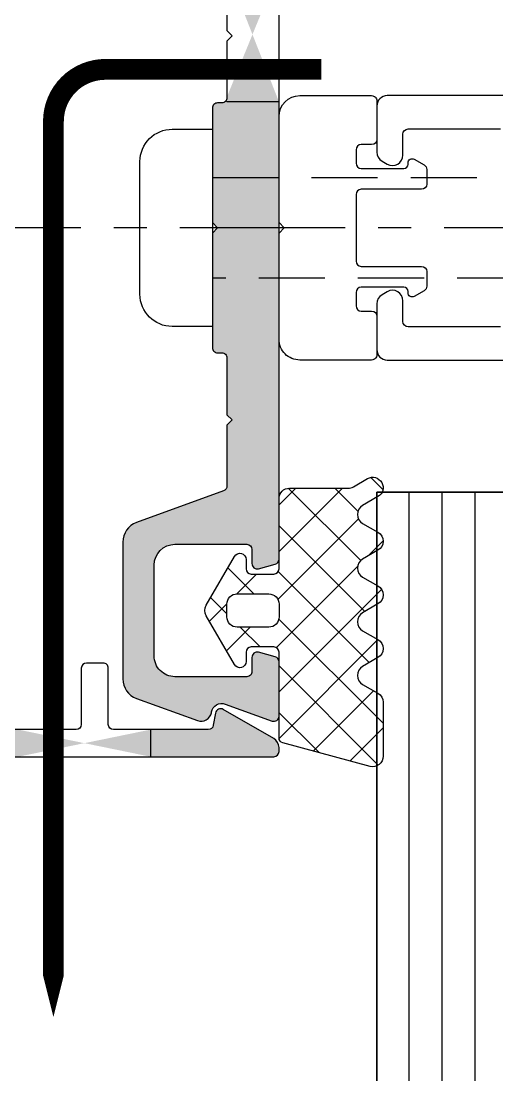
# Model space of a CAD drawing. Header units: millimetres. Extents: x -17234 to -8874, y -2869 to 1211.
# Drawn here: x -16396.9 to -16374, y -516.3 to -465.6 of the extents above; entities that cross this region are included whole.
import ezdxf

# ---------------------------------------------------------------- set-up
doc = ezdxf.new("R2010")
doc.units = ezdxf.units.MM
for name, pattern in [('ACAD_ISO07W100', [3, 0, -3]), ('CENTER', [50.800000000000004, 31.75, -6.35, 6.35, -6.35]), ('DASHED', [19.049999999999997, 12.7, -6.35]), ('DASHED2', [9.524999999999999, 6.35, -3.175])]:
    doc.linetypes.add(name, pattern=pattern)
doc.layers.get('Defpoints').update_dxf_attribs({"linetype": 'ACAD_ISO07W100', "true_color": 0x105689})
for name, color, linetype in [('Centerline', 6, 'CENTER'), ('Drain Path', 6, 'Continuous'), ('Gasket EPDM', 32, 'Continuous'), ('Gasket Silicone', 20, 'Continuous'), ('Glass', 4, 'Continuous'), ('Profile', 1, 'Continuous'), ('Profile View', 9, 'Continuous'), ('PVC Spacer', 3, 'Continuous'), ('Screw', 9, 'Continuous'), ('Thermal Break', 3, 'Continuous')]:
    doc.layers.add(name, color=color, linetype=linetype)

# ---------------------------------------------------------------- blocks, each defined once
blk = doc.blocks.new('*U4')
at = {"layer": 'Glass', "ltscale": 0.5}
h = blk.add_hatch(dxfattribs=at)
h.set_pattern_fill('ANSI31', color=5, scale=0.5, angle=45)
h.set_pattern_definition([(90, (0, -0.6999999999979991), (-1.5875, 3.33066907387547e-16), [])])
h.paths.add_polyline_path([(0, 74.300000000002), (6.349999999999909, 74.300000000002), (6.349999999999909, 0), (0, 0)])
h.paths.add_polyline_path([(25.39999999999986, 0), (19.04999999999995, 0), (19.04999999999995, 74.300000000002), (25.39999999999986, 74.300000000002)])
at = {"layer": 'Defpoints', "linetype": 'ByBlock', "ltscale": 0.5}
blk.add_lwpolyline([(25.39999999999986, 0), (19.04999999999995, 0), (19.04999999999995, 74.300000000002), (25.39999999999986, 74.300000000002)], close=True, dxfattribs=at)
at = {"layer": 'Glass'}
blk.add_lwpolyline([(19.04999999999995, 74.300000000002), (19.04999999999995, 0), (25.39999999999986, 0), (25.39999999999986, 74.300000000002)], dxfattribs=at)
blk = doc.blocks.new('EGG - 01')
at = {"layer": 'Gasket EPDM', "ltscale": 0.5}
h = blk.add_hatch(dxfattribs=at)
h.set_pattern_fill('ANSI37', color=5, scale=0.5, style=0)
h.set_pattern_definition([(45, (16931.76398021643, 552.2421061978254), (-1.122532015133644, 1.122532015133644), []), (135, (16931.76398021643, 552.2421061978254), (-1.122532015133644, -1.122532015133644), [])])
edge = h.paths.add_edge_path()
edge.add_arc((7.003679740504693, -0.746193317245968), 0.4999999999998441, 299.9999999999973, 420.0000000000027)
edge.add_line((7.253679740504595, -0.3131806153538719), (6.521628932947351, 0.1094691154501106))
edge.add_arc((6.77162893294786, 0.5424818173420363), 0.5000000000000001, 120.0000000000673, 239.9999999999327, ccw=False)
edge.add_line((6.521628932947351, 0.9754945192339619), (7.253679740504595, 1.398144250037944))
edge.add_arc((7.00367974050448, 1.831156951930097), 0.4999999999999998, 300.0000000000152, 419.9999999999848)
edge.add_line((7.253679740504595, 2.26416965382225), (6.521628932947351, 2.686819384626006))
edge.add_arc((6.77162893294786, 3.119832086517931), 0.5000000000000001, 120.0000000000673, 239.9999999999327, ccw=False)
edge.add_line((6.521628932947351, 3.552844788409857), (7.25367974051187, 3.975494519217818))
edge.add_arc((7.00367974051187, 4.408507221110038), 0.5000000000000002, 299.9999999999999, 359.9999999999793)
edge.add_line((7.50367974051187, 4.408507221109858), (7.50367974051187, 7.001122055274095))
edge.add_arc((7.003679740510961, 7.001122055273398), 0.5000000000009095, 7.989553359821821e-11, 105.0000000000745)
edge.add_line((6.874270217958838, 7.484084968418642), (2.688974979217164, 6.362638489112896))
edge.add_arc((2.753679740493602, 6.121157032540927), 0.249999999999921, 105.0000000001964, 180.0000000002782)
edge.add_line((2.503679740493681, 6.121157032539713), (2.503679740493681, 1.999999999999318))
edge.add_arc((2.253679740491407, 2.000000000000682), 0.2500000000022737, 269.99999999968736, 359.99999999968736, ccw=False)
edge.add_line((2.253679740490043, 1.749999999998408), (1.167927419020998, 1.749999999998408))
edge.add_arc((1.167927419020998, 1.999999999998408), 0.25, 180, 270, ccw=False)
edge.add_line((0.9179274190209981, 1.999999999998408), (0.9179274190209981, 2.449999999998681))
edge.add_arc((0.6179274190208797, 2.449999999998458), 0.3000000000001184, 4.257702533584149e-11, 149.9999999999438)
edge.add_line((0.3581197978855926, 2.599999999998772), (-0.9986533347109798, 0.2499999999984084))
edge.add_arc((-0.5656406328201353, -6.821210263296962e-13), 0.4999999999983546, 150.0000000000115, 209.9999999999885)
edge.add_line((-0.9986533347109798, -0.2499999999997726), (0.3581197978855926, -2.600000000001955))
edge.add_arc((0.6179274190208797, -2.450000000001642), 0.3000000000001184, 210.0000000000561, 359.9999999999574)
edge.add_line((0.9179274190209981, -2.450000000001864), (0.9179274190209981, -2.000000000001592))
edge.add_arc((1.167927419020998, -2.000000000001592), 0.25, 90, 180, ccw=False)
edge.add_line((1.167927419020998, -1.750000000001592), (2.253679740490043, -1.750000000001592))
edge.add_arc((2.253679740491748, -2.000000000003524), 0.2500000000019327, 3.3867308957269415e-10, 90.00000000039091, ccw=False)
edge.add_line((2.503679740493681, -2.000000000002046), (2.503679740493681, -5.37645785702091))
edge.add_arc((3.003679740493681, -5.37645785702091), 0.5, 180, 270)
edge.add_line((3.003679740493681, -5.87645785702091), (5.827380753220496, -5.87645785702091))
edge.add_arc((5.827380753220381, -6.37645785702091), 0.5, 59.99999999998482, 89.99999999998693, ccw=False)
edge.add_line((6.077380753220496, -5.943445155128757), (6.753679740504595, -6.333906557489399))
edge.add_arc((7.003679740504595, -5.900893855597587), 0.4999999999996472, 239.9999999999766, 419.9999999999766)
edge.add_line((7.253679740504595, -5.467881153705775), (6.521628932947351, -5.045231422901793))
edge.add_arc((6.77162893294786, -4.612218721009867), 0.5000000000000001, 120.0000000000673, 239.9999999999327, ccw=False)
edge.add_line((6.521628932947351, -4.179206019117942), (7.253679740504595, -3.756556288313959))
edge.add_arc((7.00367974050448, -3.323543586421806), 0.4999999999999998, 300.0000000000152, 419.9999999999848)
edge.add_line((7.253679740504595, -2.890530884529653), (6.521628932947351, -2.467881153725898))
edge.add_arc((6.77162893294786, -2.034868451833972), 0.5000000000000001, 120.0000000000673, 239.9999999999327, ccw=False)
edge.add_line((6.521628932947351, -1.601855749942047), (7.253679740504595, -1.179206019138064))
edge = h.paths.add_edge_path(flags=16)
edge.add_arc((0.4999999999998689, -0.3000018669307739), 0.4999999999998689, 179.999999999985, 270.000000000015)
edge.add_line((0.5, -0.8000018669306428), (2.009099999995669, -0.8000018669288238))
edge.add_arc((2.009099999995215, -0.3000018669283691), 0.5000000000004547, 270.0000000000521, 359.9999999997916)
edge.add_line((2.509099999995669, -0.300001866930188), (2.509099999995669, 0.300001866930188))
edge.add_arc((2.009099999996124, 0.3000018669292785), 0.4999999999995453, 1.042204158022913e-10, 90.00000000005213)
edge.add_line((2.009099999995669, 0.8000018669288238), (0.5, 0.8000018669306428))
edge.add_arc((0.4999999999998689, 0.3000018669307739), 0.4999999999998689, 89.99999999998498, 180.000000000015)
edge.add_line((0, 0.3000018669306428), (0, -0.3000018669306428))
for points in [[(7.253679740504595, -1.179206019138064, 0.5773502691896574), (7.253679740504595, -0.3131806153538719), (6.521628932947351, 0.1094691154501106, -0.5773502691888426), (6.521628932947351, 0.9754945192339619), (7.253679740504595, 1.398144250037944, 0.577350269189449), (7.253679740504595, 2.26416965382225), (6.521628932947351, 2.686819384626006, -0.5773502691888426), (6.521628932947351, 3.552844788409857), (7.25367974051187, 3.975494519217818, 0.2679491924310263), (7.50367974051187, 4.408507221109858), (7.50367974051187, 7.001122055274095, 0.4931454260312742), (6.874270217958838, 7.484084968418642), (2.688974979217164, 6.362638489112896, 0.3394542588637746), (2.503679740493681, 6.121157032539713), (2.503679740493681, 1.999999999999318, -0.414213562373095), (2.253679740490043, 1.749999999998408), (1.167927419020998, 1.749999999998408, -0.4142135623730951), (0.9179274190209981, 1.999999999998408), (0.9179274190209981, 2.449999999998681, 0.7673269879782757), (0.3581197978855926, 2.599999999998772), (-0.9986533347109798, 0.2499999999984084, 0.2679491924310153), (-0.9986533347109798, -0.2499999999997726), (0.3581197978855926, -2.600000000001955, 0.7673269879782757), (0.9179274190209981, -2.450000000001864), (0.9179274190209981, -2.000000000001592, -0.4142135623730951), (1.167927419020998, -1.750000000001592), (2.253679740490043, -1.750000000001592, -0.4142135623733614), (2.503679740493681, -2.000000000002046), (2.503679740493681, -5.37645785702091, 0.414213562373095), (3.003679740493681, -5.87645785702091), (5.827380753220496, -5.87645785702091, -0.1316524975874049), (6.077380753220496, -5.943445155128757), (6.753679740504595, -6.333906557489399, 1), (7.253679740504595, -5.467881153705775), (6.521628932947351, -5.045231422901793, -0.5773502691888426), (6.521628932947351, -4.179206019117942), (7.253679740504595, -3.756556288313959, 0.577350269189449), (7.253679740504595, -2.890530884529653), (6.521628932947351, -2.467881153725898, -0.5773502691888426), (6.521628932947351, -1.601855749942047)], [(0, -0.3000018669306428, 0.4142135623732486), (0.5, -0.8000018669306428), (2.009099999995669, -0.8000018669288238, 0.4142135623717632), (2.509099999995669, -0.300001866930188), (2.509099999995669, 0.300001866930188, 0.4142135623728287), (2.009099999995669, 0.8000018669288238), (0.5, 0.8000018669306428, 0.4142135623732486), (0, 0.3000018669306428)]]:
    blk.add_lwpolyline(points, format="xyb", close=True, dxfattribs=at)

msp = doc.modelspace()

# ---------------------------------------------------------------- hatches: boundary and pattern name
at = {"layer": 'Gasket Silicone', "ltscale": 0.5}
h = msp.add_hatch(color=1, dxfattribs=at)
h.dxf.hatch_style = 1
edge = h.paths.add_edge_path(flags=16)
edge.add_line((-16390.66184075888, -499.6740529159894), (-16390.66184075888, -500.9740529159868))
edge.add_line((-16397.01184075889, -499.6740529159894), (-16397.01184075889, -500.9740529159868))
edge = h.paths.add_edge_path()
edge.add_line((-16390.66184075888, -499.6740529159825), (-16390.66184075888, -500.9740529159837))
edge.add_line((-16390.66184075889, -500.9740529159837), (-16384.73684075887, -500.9740529159777))
edge.add_arc((-16384.73684075887, -500.7240529159791), 0.2499999999986642, 270, 360.0000000003062)
edge.add_line((-16384.48684075887, -500.7240529159777), (-16384.48684075887, -500.5387424133047))
edge.add_arc((-16384.98684075888, -500.5387424133071), 0.500000000003638, 0, 59.99999999972206)
edge.add_line((-16384.73684075887, -500.1057297114118), (-16387.16737528052, -498.7024599510684))
edge.add_arc((-16387.29237528052, -498.9189663020165), 0.2500000000017435, 60.0000000002307, 169.9999999998189)
edge.add_line((-16387.53857721877, -498.8755542575987), (-16387.64294704584, -499.4674649603973))
edge.add_arc((-16387.88914898409, -499.4240529159808), 0.2499999999997382, 270, 350.00000000007685, ccw=False)
edge.add_line((-16387.88914898409, -499.6740529159806), (-16390.66184075888, -499.6740529159824))
edge = h.paths.add_edge_path()
edge.add_line((-16397.01184075888, -500.9740529159901), (-16397.01184075889, -499.674052915989))
edge.add_line((-16397.01184075889, -499.6740529159891), (-16397.22434075885, -499.6740529159894))
edge.add_arc((-16397.22434075885, -499.4240529159888), 0.2500000000006537, 180.0000000001498, 270, ccw=False)
edge.add_line((-16397.47434075885, -499.4240529159894), (-16397.47434075889, -451.7240529159886))
edge.add_arc((-16397.22434075889, -451.7240529159899), 0.250000000001819, 90.00000000069372, 180, ccw=False)
edge.add_line((-16397.22434075889, -451.4740529159881), (-16394.23684075888, -451.474052915985))
edge.add_arc((-16394.23684075888, -451.7240529159836), 0.24999999999865, -3.09398728859378e-10, 90, ccw=False)
edge.add_line((-16393.98684075888, -451.724052915985), (-16393.98684075888, -454.4240529159857))
edge.add_arc((-16393.73684075888, -454.4240529159845), 0.250000000001819, 180, 269.9999999993014)
edge.add_line((-16393.73684075888, -454.6740529159863), (-16392.93684075888, -454.6740529159839))
edge.add_arc((-16392.93684075888, -454.4240529159853), 0.2499999999986358, 270, 360.0000000003126)
edge.add_line((-16392.68684075888, -454.4240529159839), (-16392.68684075888, -451.7240529159832))
edge.add_arc((-16392.43684075888, -451.7240529159844), 0.250000000001819, 90.0000000006986, 180, ccw=False)
edge.add_line((-16392.43684075888, -451.4740529159826), (-16387.88914898414, -451.4740529159795))
edge.add_arc((-16387.88914898414, -451.7240529159816), 0.2500000000020037, 10.000000000020691, 89.99999999958311, ccw=False)
edge.add_line((-16387.64294704589, -451.6806408715644), (-16387.53857721881, -452.2725515743629))
edge.add_arc((-16387.29237528056, -452.2291395299474), 0.2499999999995914, 189.9999999997323, 300.000000000456)
edge.add_line((-16387.16737528056, -452.4456458808921), (-16384.73684075892, -451.0423761205426))
edge.add_arc((-16384.98684075893, -450.6093634186465), 0.5000000000070635, 300.0000000004954, 359.9999999996303)
edge.add_line((-16384.48684075892, -450.6093634186497), (-16384.48684075892, -450.4240529159766))
edge.add_arc((-16384.73684075892, -450.4240529159777), 0.25, 0, 89.99999999976876)
edge.add_line((-16384.73684075892, -450.1740529159777), (-16397.2743407589, -450.1740529159894))
edge.add_arc((-16397.2743407589, -451.6740529159905), 1.500000000001123, 90, 179.9999999999571)
edge.add_line((-16398.7743407589, -451.6740529159894), (-16398.77434075885, -499.4740529159905))
edge.add_arc((-16397.27434075885, -499.4740529159899), 1.5, 180, 270.0000000000467)
edge.add_line((-16397.27434075885, -500.9740529159899), (-16397.01184075888, -500.9740529159902))
h = msp.add_hatch(color=1, dxfattribs=at)
h.dxf.hatch_style = 1
edge = h.paths.add_edge_path(flags=17)
edge.add_line((-16384.48684075891, -463.1754299860828), (-16386.98684075888, -463.1754299860828))
edge.add_line((-16384.48684075893, -469.5254299860837), (-16387.08869462958, -469.5254299860824))
edge = h.paths.add_edge_path()
edge.add_line((-16386.98684075891, -463.1754299860828), (-16384.48684075892, -463.1754299860828))
edge.add_line((-16384.48684075892, -463.1754299860828), (-16384.48684075893, -459.6599898459887))
edge.add_arc((-16384.73684075893, -459.6599898459899), 0.250000000001819, 0, 74.999999999169)
edge.add_line((-16384.67213599765, -459.4185083894165), (-16385.47203808863, -459.2038276068421))
edge.add_arc((-16385.53684075889, -459.44528280751), 0.2500000000025687, 74.97676808802632, 179.9999999992851)
edge.add_line((-16385.78684075889, -459.4452828075069), (-16385.78684075889, -460.1240906775589))
edge.add_arc((-16386.03684075889, -460.1240906775594), 0.25, -90.00000000051301, 0, ccw=False)
edge.add_line((-16386.03684075889, -460.3740906775594), (-16389.4868407589, -460.3740906775625))
edge.add_arc((-16389.4868407589, -459.3740906775589), 1.000000000003666, 180.0000000002101, 269.99999999989575, ccw=False)
edge.add_line((-16390.48684075891, -459.3740906775625), (-16390.48684075891, -455.0164749374568))
edge.add_arc((-16389.48684075891, -455.0164749374535), 0.999999999996362, 89.99999999970731, 180, ccw=False)
edge.add_line((-16389.48684075891, -454.0164749374571), (-16386.03684075889, -454.0164749374532))
edge.add_arc((-16386.03684075889, -454.2664749374518), 0.2499999999986358, -3.126956471533049e-10, 90, ccw=False)
edge.add_line((-16385.78684075889, -454.2664749374532), (-16385.78684075889, -454.9452828075069))
edge.add_arc((-16385.53684075889, -454.9452828075075), 0.25, 180, 285.0232319127275)
edge.add_line((-16385.47203808864, -455.1867380081723), (-16384.67213599766, -454.9720572255943))
edge.add_arc((-16384.73684075893, -454.7305757690248), 0.2499999999975933, 285.0000000003581, 360.0000000007311)
edge.add_line((-16384.48684075894, -454.7305757690216), (-16384.48684075891, -452.1221025282599))
edge.add_arc((-16384.73684075891, -452.1221025282561), 0.250000000001819, 0, 110.0000000007632)
edge.add_line((-16384.82234579474, -451.8871793730577), (-16387.06790258977, -452.704495205812))
edge.add_arc((-16387.23891266143, -452.2346488954187), 0.4999999999996144, 190.0000000003368, 289.9999999997839, ccw=False)
edge.add_line((-16387.73131653794, -452.321472984255), (-16387.73725386998, -452.2878007010065))
edge.add_arc((-16388.22965774649, -452.3746247898399), 0.500000000001401, 9.999999999973527, 109.9999999997262)
edge.add_line((-16388.40066781815, -451.9047784794448), (-16391.32886090223, -452.9705536022399))
edge.add_arc((-16390.98684075891, -453.9102462230271), 1.000000000001803, 110.000000000063, 179.9999999999552)
edge.add_line((-16391.98684075891, -453.9102462230263), (-16391.9868407589, -460.4803193919985))
edge.add_arc((-16390.9868407589, -460.4803193919995), 1.000000000001819, 180, 250.000000000099)
edge.add_line((-16391.32886090223, -461.4200120127874), (-16387.15133572308, -462.9405068308866))
edge.add_arc((-16387.23684075891, -463.1754299860863), 0.2500000000042136, 8.01207988843089e-10, 69.99999999947448, ccw=False)
edge = h.paths.add_edge_path()
edge.add_line((-16384.48684075891, -469.5254299860837), (-16387.08869462958, -469.5254299860823))
edge.add_arc((-16387.23684075889, -469.3240529159632), 0.25, 269.9999999994968, 306.34062869245076, ccw=False)
edge.add_line((-16387.2368407589, -469.5740529159632), (-16387.43684075889, -469.5740529159621))
edge.add_arc((-16387.43684075889, -469.8240529159636), 0.2500000000016698, 90, 179.9999999996955)
edge.add_line((-16387.68684075889, -469.8240529159623), (-16387.68684075888, -475.3240529159817))
edge.add_line((-16387.68684075888, -475.3240529159817), (-16387.43684075887, -475.574052915963))
edge.add_line((-16387.43684075887, -475.574052915963), (-16387.68684075888, -475.8240529159799))
edge.add_line((-16387.68684075888, -475.8240529159799), (-16387.68684075888, -481.3240529159636))
edge.add_arc((-16387.43684075888, -481.3240529159643), 0.25, 180, 270.0000000005862)
edge.add_line((-16387.43684075888, -481.5740529159643), (-16387.23684075888, -481.5740529159623))
edge.add_arc((-16387.23684075888, -481.8240529159629), 0.2500000000004547, 1.8241053112433292e-10, 90, ccw=False)
edge.add_line((-16386.98684075888, -481.8240529159621), (-16386.98684075888, -484.5476758459005))
edge.add_line((-16386.98684075888, -484.5476758459005), (-16386.73684075888, -484.797675845895))
edge.add_line((-16386.73684075888, -484.797675845895), (-16386.98684075888, -485.0476758458968))
edge.add_line((-16386.98684075888, -485.0476758458968), (-16386.98684075888, -487.972675845877))
edge.add_arc((-16387.23684075887, -487.9726758458797), 0.249999999996362, -70.00000000123708, 0, ccw=False)
edge.add_line((-16387.15133572304, -488.2075990010737), (-16391.3288609022, -489.7280938191841))
edge.add_arc((-16390.98684075888, -490.6677864399669), 0.9999999999964991, 109.9999999999517, 180.0000000002028)
edge.add_line((-16391.98684075887, -490.6677864399704), (-16391.98684075887, -497.2378596089408))
edge.add_arc((-16390.98684075886, -497.2378596089402), 1.000000000003638, 180, 249.9999999998378)
edge.add_line((-16391.32886090219, -498.1775522297287), (-16388.40066781811, -499.2433273525136))
edge.add_arc((-16388.22965774644, -498.7734810421216), 0.4999999999991015, 249.9999999999729, 349.9999999999775)
edge.add_line((-16387.73725386994, -498.8603051309551), (-16387.7313165379, -498.8266328477064))
edge.add_arc((-16387.23891266139, -498.9134569365435), 0.5000000000002709, 70.00000000004587, 169.9999999995605, ccw=False)
edge.add_line((-16387.06790258973, -498.4436106261502), (-16384.82234579469, -499.2609264588942))
edge.add_arc((-16384.73684075886, -499.0260033037006), 0.2499999999973473, 249.9999999997891, 360.0000000014038)
edge.add_line((-16384.48684075886, -499.0260033036944), (-16384.4868407589, -496.4175300629328))
edge.add_arc((-16384.7368407589, -496.4175300629327), 0.25, 0, 75.0000000002703)
edge.add_line((-16384.67213599762, -496.17604860636), (-16385.4720380886, -495.9613678237862))
edge.add_arc((-16385.53684075885, -496.202823024448), 0.2499999999975756, 74.97676808685593, 180.0000000002768)
edge.add_line((-16385.78684075885, -496.2028230244492), (-16385.78684075885, -496.881630894503))
edge.add_arc((-16386.03684075885, -496.8816308945022), 0.25, -89.99999999979809, 0, ccw=False)
edge.add_line((-16386.03684075885, -497.1316308945022), (-16389.48684075887, -497.1316308945068))
edge.add_arc((-16389.48684075887, -496.1316308945088), 0.9999999999977973, 179.9999999998738, 270.00000000020844, ccw=False)
edge.add_line((-16390.48684075887, -496.1316308945067), (-16390.48684075887, -491.7740151544009))
edge.add_arc((-16389.48684075887, -491.7740151544007), 1, 89.99999999998448, 180, ccw=False)
edge.add_line((-16389.48684075887, -490.7740151544007), (-16386.03684075886, -490.7740151543973))
edge.add_arc((-16386.03684075886, -491.024015154396), 0.2499999999986642, -3.062154974031728e-10, 90, ccw=False)
edge.add_line((-16385.78684075886, -491.0240151543973), (-16385.78684075886, -491.702823024451))
edge.add_arc((-16385.53684075886, -491.7028230244516), 0.25, 180, 285.0232319127267)
edge.add_line((-16385.4720380886, -491.9442782251165), (-16384.67213599763, -491.7295974425367))
edge.add_arc((-16384.73684075889, -491.4881159859419), 0.2500000000186282, 284.9999999960452, 359.9999999945414)
edge.add_line((-16384.48684075887, -491.4881159859657), (-16384.48684075891, -469.5254299860837))

# ---------------------------------------------------------------- linework, layer by layer
at = {"layer": 'Centerline', "ltscale": 0.25}
msp.add_lwpolyline([(-16241.61184075891, -475.5740529159622), (-16403.86184075891, -475.5740529159631)], dxfattribs=at)
at = {"layer": 'Drain Path', "linetype": 'DASHED', "ltscale": 0.25}
msp.add_lwpolyline([(-16395.32434075891, -513.4756678993706, 0, 3, 0), (-16395.32434075891, -507.4756678993706, 1, 1, 0), (-16395.32434075891, -470.4622414510247, 1, 1, -0.414213562373095), (-16392.82434075891, -467.9622414510247, 1, 1, 0), (-16382.45291446503, -467.9622414510247, 0, 0, 0)], format="xyseb", dxfattribs=at)
at = {"layer": 'Profile', "color": 9, "ltscale": 0.5}
for points in [[(-16386.98684075891, -463.1754299860828), (-16386.9868407589, -466.1004299860831), (-16386.7368407589, -466.3504299860831), (-16386.9868407589, -466.6004299860867), (-16386.98684075889, -469.3240529159627, -0.4142135623753741), (-16387.23684075889, -469.5740529159632), (-16387.43684075889, -469.5740529159619, 0.4142135623756257), (-16387.68684075889, -469.8240529159623), (-16387.68684075888, -475.3240529159817), (-16387.43684075887, -475.574052915963), (-16387.68684075888, -475.8240529159799), (-16387.68684075888, -481.3240529159636, 0.4142135623752261), (-16387.43684075888, -481.5740529159636), (-16387.23684075888, -481.5740529159624, -0.4142135623745352), (-16386.98684075888, -481.8240529159621), (-16386.98684075887, -484.5476758459005), (-16386.73684075888, -484.797675845895), (-16386.98684075887, -485.0476758458968), (-16386.98684075887, -487.972675845877, -0.3152987888786639), (-16387.15133572304, -488.2075990010732), (-16391.3288609022, -489.728093819184, 0.3152987888791687), (-16391.98684075887, -490.6677864399704), (-16391.98684075887, -497.2378596089408, 0.315298788879226), (-16391.32886090219, -498.177552229729), (-16388.4006678181, -499.2433273525136, 0.466307658154346), (-16387.73725386993, -498.8603051309552), (-16387.7313165379, -498.8266328477063, -0.4663076581537317), (-16387.06790258973, -498.4436106261497), (-16384.82234579469, -499.2609264588942, 0.520567050556975), (-16384.48684075886, -499.0260033036944), (-16384.48684075889, -496.4175300629328, 0.3394542588631598), (-16384.67213599762, -496.17604860636), (-16385.4720380886, -495.9613678237862, 0.493271452683928), (-16385.78684075885, -496.2028230244492), (-16385.78684075885, -496.881630894503, -0.4142135623746934), (-16386.03684075885, -497.131630894503), (-16389.48684075887, -497.1316308945067, -0.4142135623731562), (-16390.48684075887, -496.1316308945067), (-16390.48684075887, -491.7740151544009, -0.4142135623730339), (-16389.48684075887, -490.7740151544009), (-16386.03684075885, -490.7740151543973, -0.4142135623717632), (-16385.78684075885, -491.0240151543973), (-16385.78684075885, -491.702823024451, 0.493271452683928), (-16385.4720380886, -491.9442782251159), (-16384.67213599762, -491.7295974425366, 0.3394542588631598), (-16384.48684075887, -491.4881159859657), (-16384.48684075893, -459.6599898459887, 0.3394542588631598)], [(-16397.27434075885, -500.9740529159905), (-16384.73684075887, -500.9740529159777, 0.4142135623730951), (-16384.48684075887, -500.7240529159777), (-16384.48684075887, -500.5387424133047, 0.2679491924310983), (-16384.73684075887, -500.1057297114118), (-16387.16737528051, -498.7024599510684, 0.5205670505520921), (-16387.53857721877, -498.8755542575988), (-16387.64294704584, -499.4674649603973, -0.3639702342668195), (-16387.88914898409, -499.6740529159803), (-16392.43684075887, -499.6740529159839, -0.4142135623728287), (-16392.68684075887, -499.4240529159839), (-16392.68684075888, -496.724052915985, 0.4142135623735274), (-16392.93684075888, -496.474052915985), (-16393.73684075888, -496.4740529159868, 0.4142135623727311), (-16393.98684075888, -496.7240529159868), (-16393.98684075888, -499.4240529159875, -0.4142135623725623), (-16394.23684075888, -499.6740529159857), (-16397.22434075885, -499.6740529159894, -0.4142135623730951)]]:
    msp.add_lwpolyline(points, format="xyb", dxfattribs=at)
at = {"layer": 'Profile View', "ltscale": 0.5}
for points in [[(-16384.48684075892, -469.5254299860837), (-16386.98684075887, -469.5254299860825)], [(-16390.66184075888, -499.6740529159894), (-16390.66184075888, -500.9740529159868)]]:
    msp.add_lwpolyline(points, dxfattribs=at)
at = {"layer": 'PVC Spacer', "ltscale": 0.5}
msp.add_lwpolyline([(-16380.53684075891, -477.4240529159998), (-16377.63684075891, -477.4240529159998, -0.414213562373095), (-16377.38684075891, -477.6740529159998), (-16377.38684075891, -478.3761255102194, -0.2679491924313792), (-16377.51184075891, -478.5926318611658), (-16377.98684075891, -478.8668732390264, -0.5773502691907793), (-16378.28684075891, -478.6936681582696), (-16378.28684075891, -478.624052915999, 0.4142135623724291), (-16378.48684075891, -478.4240529159982), (-16380.53684075891, -478.4240529159982, 0.414213562373095), (-16380.78684075891, -478.6740529159982), (-16380.78684075891, -479.3240529160004, 0.414213562373095), (-16380.53684075891, -479.5740529160004), (-16380.03684075891, -479.574052916, -0.4142135623722959), (-16379.78684075891, -479.8240529159993), (-16379.78684075891, -481.6740529161253, -0.4142135623734946), (-16380.03684075891, -481.9240529161256), (-16383.48684075891, -481.9240529161299, -0.4142135623736351), (-16384.48684075891, -480.9240529161293), (-16384.48684075891, -475.8240529176236), (-16384.23684075891, -475.5740529176245), (-16384.23684075891, -475.5740529173589), (-16384.23684075891, -475.5740529173589), (-16384.48684075891, -475.3240529173598), (-16384.48684075891, -470.2240529159996, -0.414213562372696), (-16383.48684075891, -469.2240529159999), (-16380.0368407589, -469.2240529159961, -0.4142135623733614), (-16379.7868407589, -469.4740529159961), (-16379.78684075891, -471.3240529159999, -0.414213562373095), (-16380.03684075891, -471.5740529159999), (-16380.53684075891, -471.5740529159997, 0.414213562373095), (-16380.78684075891, -471.8240529159997), (-16380.78684075891, -472.4740529159998, 0.414213562373095), (-16380.53684075891, -472.7240529159998), (-16378.48684075891, -472.7240529159998, 0.4142135623724291), (-16378.28684075891, -472.5240529159991), (-16378.28684075891, -472.4544376737284, -0.5773502691907793), (-16377.98684075891, -472.2812325929716), (-16377.51184075891, -472.5554739708322, -0.2679491924313792), (-16377.38684075891, -472.7719803217786), (-16377.38684075891, -473.4740529159998, -0.414213562373095), (-16377.63684075891, -473.7240529159998), (-16380.53684075891, -473.7240529159998, 0.414213562373095), (-16380.78684075891, -473.9740529159998), (-16380.78684075891, -477.1740529159998, 0.414213562373095)], format="xyb", close=True, dxfattribs=at)
at = {"layer": 'Screw'}
msp.add_lwpolyline([(-16389.61724075888, -470.8369529159627), (-16387.68684075888, -470.8369529159625), (-16387.68684075888, -480.3111529159632), (-16389.61724075888, -480.3111529159632, -0.414213562373095), (-16391.16664075888, -478.7617529159634), (-16391.16664075888, -472.3863529159626, -0.4142135623730951)], format="xyb", close=True, dxfattribs=at)
at = {"layer": 'Screw', "linetype": 'DASHED2', "ltscale": 0.5}
msp.add_lwpolyline([(-16387.68684075888, -473.161052915963), (-16348.94599875888, -473.161052915963), (-16343.23684075888, -475.574052915963), (-16348.94599875888, -477.987052915963), (-16387.68684075888, -477.987052915963)], dxfattribs=at)
at = {"layer": 'Thermal Break', "ltscale": 0.5}
for points in [[(-16346.98461201094, -469.2240529159868), (-16379.28684075891, -469.2240529159907, 0.414213562373095), (-16379.78684075891, -469.7240529159907), (-16379.78684075892, -471.9314247118022, 0.2679491924314398), (-16379.53684075892, -472.3644374136951), (-16379.28684075891, -472.5087749809973, 0.5773502691868672), (-16378.53684075891, -472.0757622791049), (-16378.5368407589, -471.0740529159876, -0.4142135623722967), (-16378.2868407589, -470.8240529159883), (-16373.8493407589, -470.8240529159883, -0.4142135623730951)], [(-16373.84934067986, -480.3240529161316), (-16378.2868407589, -480.3240529161316, -0.4142135623722959), (-16378.5368407589, -480.0740529161322), (-16378.53684075891, -479.0740529159584, 0.5773502691868659), (-16379.28684075891, -478.641040214066), (-16379.53684075892, -478.7853777813682, 0.26794919243144), (-16379.78684075892, -479.2183904832611), (-16379.78684075891, -481.4240529161292, 0.414213562373095), (-16379.28684075891, -481.9240529161292), (-16346.98461201083, -481.9240529161253, 0.4142135623730602)]]:
    msp.add_lwpolyline(points, format="xyb", dxfattribs=at)

# ---------------------------------------------------------------- block references
at = {"layer": 'Gasket EPDM', "xscale": -1, "rotation": 180}
msp.add_blockref('EGG - 01', (-16386.9905204994, -493.9528230244388), dxfattribs=at)
at = {"layer": 'Glass', "rotation": 180}
msp.add_blockref('*U4', (-16354.3868407589, -488.274052915962), dxfattribs=at)

doc.saveas('drawing.dxf')
